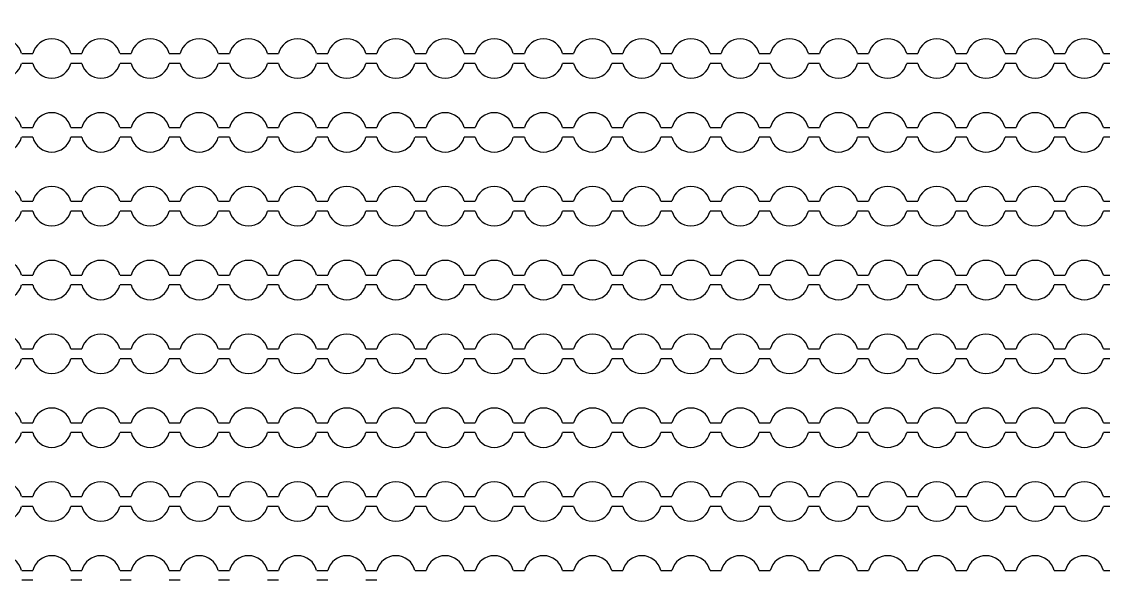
# Model space of a CAD drawing. Extents: x 4056 to 105656, y 4120 to 105720.
# Drawn here: x 33314 to 34414, y 27723 to 28290 of the extents above; entities that cross this region are included whole.
import ezdxf

# ---------------------------------------------------------------- set-up
doc = ezdxf.new("R2010")
doc.units = 13
doc.header["$MEASUREMENT"] = 0
doc.layers.add('Main Layer', color=7, linetype='Continuous', lineweight=0)

msp = doc.modelspace()

# ---------------------------------------------------------------- linework, layer by layer
for p, q in [((33313.9, 28258), (33325.1, 28258)), ((33363.9, 28258), (33375.1, 28258)), ((33413.9, 28258), (33425.1, 28258)), ((33463.9, 28258), (33475.1, 28258)), ((33513.9, 28258), (33525.1, 28258)), ((33563.9, 28258), (33575.1, 28258)), ((33613.9, 28258), (33625.1, 28258)), ((33663.9, 28258), (33675.1, 28258)), ((33713.9, 28258), (33725.1, 28258)), ((33763.9, 28258), (33775.1, 28258)), ((33813.9, 28258), (33825.1, 28258)), ((33863.9, 28258), (33875.1, 28258)), ((33913.9, 28258), (33925.1, 28258)), ((33963.9, 28258), (33975.1, 28258)), ((34013.9, 28258), (34025.1, 28258)), ((34063.9, 28258), (34075.1, 28258)), ((34113.9, 28258), (34125.1, 28258)), ((34163.9, 28258), (34175.1, 28258)), ((34213.9, 28258), (34225.1, 28258)), ((34263.9, 28258), (34275.1, 28258)), ((34313.9, 28258), (34325.1, 28258)), ((34363.9, 28258), (34375.1, 28258)), ((34413.9, 28258), (34425.1, 28258)), ((33325.1, 28248), (33313.9, 28248)), ((33375.1, 28248), (33363.9, 28248)), ((33425.1, 28248), (33413.9, 28248)), ((33475.1, 28248), (33463.9, 28248)), ((33525.1, 28248), (33513.9, 28248)), ((33575.1, 28248), (33563.9, 28248)), ((33625.1, 28248), (33613.9, 28248)), ((33675.1, 28248), (33663.9, 28248)), ((33725.1, 28248), (33713.9, 28248)), ((33775.1, 28248), (33763.9, 28248)), ((33825.1, 28248), (33813.9, 28248)), ((33875.1, 28248), (33863.9, 28248)), ((33925.1, 28248), (33913.9, 28248)), ((33975.1, 28248), (33963.9, 28248)), ((34025.1, 28248), (34013.9, 28248)), ((34075.1, 28248), (34063.9, 28248)), ((34125.1, 28248), (34113.9, 28248)), ((34175.1, 28248), (34163.9, 28248)), ((34225.1, 28248), (34213.9, 28248)), ((34275.1, 28248), (34263.9, 28248)), ((34325.1, 28248), (34313.9, 28248)), ((34375.1, 28248), (34363.9, 28248)), ((34425.1, 28248), (34413.9, 28248)), ((33313.9, 28183), (33325.1, 28183)), ((33363.9, 28183), (33375.1, 28183)), ((33413.9, 28183), (33425.1, 28183)), ((33463.9, 28183), (33475.1, 28183)), ((33513.9, 28183), (33525.1, 28183)), ((33563.9, 28183), (33575.1, 28183)), ((33613.9, 28183), (33625.1, 28183)), ((33663.9, 28183), (33675.1, 28183)), ((33713.9, 28183), (33725.1, 28183)), ((33763.9, 28183), (33775.1, 28183)), ((33813.9, 28183), (33825.1, 28183)), ((33863.9, 28183), (33875.1, 28183)), ((33913.9, 28183), (33925.1, 28183)), ((33963.9, 28183), (33975.1, 28183)), ((34013.9, 28183), (34025.1, 28183)), ((34063.9, 28183), (34075.1, 28183)), ((34113.9, 28183), (34125.1, 28183)), ((34163.9, 28183), (34175.1, 28183)), ((34213.9, 28183), (34225.1, 28183)), ((34263.9, 28183), (34275.1, 28183)), ((34313.9, 28183), (34325.1, 28183)), ((34363.9, 28183), (34375.1, 28183)), ((34413.9, 28183), (34425.1, 28183)), ((33325.1, 28173), (33313.9, 28173)), ((33375.1, 28173), (33363.9, 28173)), ((33425.1, 28173), (33413.9, 28173)), ((33475.1, 28173), (33463.9, 28173)), ((33525.1, 28173), (33513.9, 28173)), ((33575.1, 28173), (33563.9, 28173)), ((33625.1, 28173), (33613.9, 28173)), ((33675.1, 28173), (33663.9, 28173)), ((33725.1, 28173), (33713.9, 28173)), ((33775.1, 28173), (33763.9, 28173)), ((33825.1, 28173), (33813.9, 28173)), ((33875.1, 28173), (33863.9, 28173)), ((33925.1, 28173), (33913.9, 28173)), ((33975.1, 28173), (33963.9, 28173)), ((34025.1, 28173), (34013.9, 28173)), ((34075.1, 28173), (34063.9, 28173)), ((34125.1, 28173), (34113.9, 28173)), ((34175.1, 28173), (34163.9, 28173)), ((34225.1, 28173), (34213.9, 28173)), ((34275.1, 28173), (34263.9, 28173)), ((34325.1, 28173), (34313.9, 28173)), ((34375.1, 28173), (34363.9, 28173)), ((34425.1, 28173), (34413.9, 28173)), ((33313.9, 28108), (33325.1, 28108)), ((33363.9, 28108), (33375.1, 28108)), ((33413.9, 28108), (33425.1, 28108)), ((33463.9, 28108), (33475.1, 28108)), ((33513.9, 28108), (33525.1, 28108)), ((33563.9, 28108), (33575.1, 28108)), ((33613.9, 28108), (33625.1, 28108)), ((33663.9, 28108), (33675.1, 28108)), ((33713.9, 28108), (33725.1, 28108)), ((33763.9, 28108), (33775.1, 28108)), ((33813.9, 28108), (33825.1, 28108)), ((33863.9, 28108), (33875.1, 28108)), ((33913.9, 28108), (33925.1, 28108)), ((33963.9, 28108), (33975.1, 28108)), ((34013.9, 28108), (34025.1, 28108)), ((34063.9, 28108), (34075.1, 28108)), ((34113.9, 28108), (34125.1, 28108)), ((34163.9, 28108), (34175.1, 28108)), ((34213.9, 28108), (34225.1, 28108)), ((34263.9, 28108), (34275.1, 28108)), ((34313.9, 28108), (34325.1, 28108)), ((34363.9, 28108), (34375.1, 28108)), ((34413.9, 28108), (34425.1, 28108)), ((33325.1, 28098), (33313.9, 28098)), ((33375.1, 28098), (33363.9, 28098)), ((33425.1, 28098), (33413.9, 28098)), ((33475.1, 28098), (33463.9, 28098)), ((33525.1, 28098), (33513.9, 28098)), ((33575.1, 28098), (33563.9, 28098)), ((33625.1, 28098), (33613.9, 28098)), ((33675.1, 28098), (33663.9, 28098)), ((33725.1, 28098), (33713.9, 28098)), ((33775.1, 28098), (33763.9, 28098)), ((33825.1, 28098), (33813.9, 28098)), ((33875.1, 28098), (33863.9, 28098)), ((33925.1, 28098), (33913.9, 28098)), ((33975.1, 28098), (33963.9, 28098)), ((34025.1, 28098), (34013.9, 28098)), ((34075.1, 28098), (34063.9, 28098)), ((34125.1, 28098), (34113.9, 28098)), ((34175.1, 28098), (34163.9, 28098)), ((34225.1, 28098), (34213.9, 28098)), ((34275.1, 28098), (34263.9, 28098)), ((34325.1, 28098), (34313.9, 28098)), ((34375.1, 28098), (34363.9, 28098)), ((34425.1, 28098), (34413.9, 28098)), ((33313.9, 28033), (33325.1, 28033)), ((33363.9, 28033), (33375.1, 28033)), ((33413.9, 28033), (33425.1, 28033)), ((33463.9, 28033), (33475.1, 28033)), ((33513.9, 28033), (33525.1, 28033)), ((33563.9, 28033), (33575.1, 28033)), ((33613.9, 28033), (33625.1, 28033)), ((33663.9, 28033), (33675.1, 28033)), ((33713.9, 28033), (33725.1, 28033)), ((33763.9, 28033), (33775.1, 28033)), ((33813.9, 28033), (33825.1, 28033)), ((33863.9, 28033), (33875.1, 28033)), ((33913.9, 28033), (33925.1, 28033)), ((33963.9, 28033), (33975.1, 28033)), ((34013.9, 28033), (34025.1, 28033)), ((34063.9, 28033), (34075.1, 28033)), ((34113.9, 28033), (34125.1, 28033)), ((34163.9, 28033), (34175.1, 28033)), ((34213.9, 28033), (34225.1, 28033)), ((34263.9, 28033), (34275.1, 28033)), ((34313.9, 28033), (34325.1, 28033)), ((34363.9, 28033), (34375.1, 28033)), ((34413.9, 28033), (34425.1, 28033)), ((33325.1, 28023), (33313.9, 28023)), ((33375.1, 28023), (33363.9, 28023)), ((33425.1, 28023), (33413.9, 28023)), ((33475.1, 28023), (33463.9, 28023)), ((33525.1, 28023), (33513.9, 28023)), ((33575.1, 28023), (33563.9, 28023)), ((33625.1, 28023), (33613.9, 28023)), ((33675.1, 28023), (33663.9, 28023)), ((33725.1, 28023), (33713.9, 28023)), ((33775.1, 28023), (33763.9, 28023)), ((33825.1, 28023), (33813.9, 28023)), ((33875.1, 28023), (33863.9, 28023)), ((33925.1, 28023), (33913.9, 28023)), ((33975.1, 28023), (33963.9, 28023)), ((34025.1, 28023), (34013.9, 28023)), ((34075.1, 28023), (34063.9, 28023)), ((34125.1, 28023), (34113.9, 28023)), ((34175.1, 28023), (34163.9, 28023)), ((34225.1, 28023), (34213.9, 28023)), ((34275.1, 28023), (34263.9, 28023)), ((34325.1, 28023), (34313.9, 28023)), ((34375.1, 28023), (34363.9, 28023)), ((34425.1, 28023), (34413.9, 28023)), ((33313.9, 27958), (33325.1, 27958)), ((33363.9, 27958), (33375.1, 27958)), ((33413.9, 27958), (33425.1, 27958)), ((33463.9, 27958), (33475.1, 27958)), ((33513.9, 27958), (33525.1, 27958)), ((33563.9, 27958), (33575.1, 27958)), ((33613.9, 27958), (33625.1, 27958)), ((33663.9, 27958), (33675.1, 27958)), ((33713.9, 27958), (33725.1, 27958)), ((33763.9, 27958), (33775.1, 27958)), ((33813.9, 27958), (33825.1, 27958)), ((33863.9, 27958), (33875.1, 27958)), ((33913.9, 27958), (33925.1, 27958)), ((33963.9, 27958), (33975.1, 27958)), ((34013.9, 27958), (34025.1, 27958)), ((34063.9, 27958), (34075.1, 27958)), ((34113.9, 27958), (34125.1, 27958)), ((34163.9, 27958), (34175.1, 27958)), ((34213.9, 27958), (34225.1, 27958)), ((34263.9, 27958), (34275.1, 27958)), ((34313.9, 27958), (34325.1, 27958)), ((34363.9, 27958), (34375.1, 27958)), ((34413.9, 27958), (34425.1, 27958)), ((33325.1, 27948), (33313.9, 27948)), ((33375.1, 27948), (33363.9, 27948)), ((33425.1, 27948), (33413.9, 27948)), ((33475.1, 27948), (33463.9, 27948)), ((33525.1, 27948), (33513.9, 27948)), ((33575.1, 27948), (33563.9, 27948)), ((33625.1, 27948), (33613.9, 27948)), ((33675.1, 27948), (33663.9, 27948)), ((33725.1, 27948), (33713.9, 27948)), ((33775.1, 27948), (33763.9, 27948)), ((33825.1, 27948), (33813.9, 27948)), ((33875.1, 27948), (33863.9, 27948)), ((33925.1, 27948), (33913.9, 27948)), ((33975.1, 27948), (33963.9, 27948)), ((34025.1, 27948), (34013.9, 27948)), ((34075.1, 27948), (34063.9, 27948)), ((34125.1, 27948), (34113.9, 27948)), ((34175.1, 27948), (34163.9, 27948)), ((34225.1, 27948), (34213.9, 27948)), ((34275.1, 27948), (34263.9, 27948)), ((34325.1, 27948), (34313.9, 27948)), ((34375.1, 27948), (34363.9, 27948)), ((34425.1, 27948), (34413.9, 27948)), ((33313.9, 27883), (33325.1, 27883)), ((33363.9, 27883), (33375.1, 27883)), ((33413.9, 27883), (33425.1, 27883)), ((33463.9, 27883), (33475.1, 27883)), ((33513.9, 27883), (33525.1, 27883)), ((33563.9, 27883), (33575.1, 27883)), ((33613.9, 27883), (33625.1, 27883)), ((33663.9, 27883), (33675.1, 27883)), ((33713.9, 27883), (33725.1, 27883)), ((33763.9, 27883), (33775.1, 27883)), ((33813.9, 27883), (33825.1, 27883)), ((33863.9, 27883), (33875.1, 27883)), ((33913.9, 27883), (33925.1, 27883)), ((33963.9, 27883), (33975.1, 27883)), ((34013.9, 27883), (34025.1, 27883)), ((34063.9, 27883), (34075.1, 27883)), ((34113.9, 27883), (34125.1, 27883)), ((34163.9, 27883), (34175.1, 27883)), ((34213.9, 27883), (34225.1, 27883)), ((34263.9, 27883), (34275.1, 27883)), ((34313.9, 27883), (34325.1, 27883)), ((34363.9, 27883), (34375.1, 27883)), ((34413.9, 27883), (34425.1, 27883)), ((33325.1, 27873), (33313.9, 27873)), ((33375.1, 27873), (33363.9, 27873)), ((33425.1, 27873), (33413.9, 27873)), ((33475.1, 27873), (33463.9, 27873)), ((33525.1, 27873), (33513.9, 27873)), ((33575.1, 27873), (33563.9, 27873)), ((33625.1, 27873), (33613.9, 27873)), ((33675.1, 27873), (33663.9, 27873)), ((33725.1, 27873), (33713.9, 27873)), ((33775.1, 27873), (33763.9, 27873)), ((33825.1, 27873), (33813.9, 27873)), ((33875.1, 27873), (33863.9, 27873)), ((33925.1, 27873), (33913.9, 27873)), ((33975.1, 27873), (33963.9, 27873)), ((34025.1, 27873), (34013.9, 27873)), ((34075.1, 27873), (34063.9, 27873)), ((34125.1, 27873), (34113.9, 27873)), ((34175.1, 27873), (34163.9, 27873)), ((34225.1, 27873), (34213.9, 27873)), ((34275.1, 27873), (34263.9, 27873)), ((34325.1, 27873), (34313.9, 27873)), ((34375.1, 27873), (34363.9, 27873)), ((34425.1, 27873), (34413.9, 27873)), ((33313.9, 27808), (33325.1, 27808)), ((33325.1, 27798), (33313.9, 27798)), ((33363.9, 27808), (33375.1, 27808)), ((33375.1, 27798), (33363.9, 27798)), ((33413.9, 27808), (33425.1, 27808)), ((33425.1, 27798), (33413.9, 27798)), ((33463.9, 27808), (33475.1, 27808)), ((33475.1, 27798), (33463.9, 27798)), ((33513.9, 27808), (33525.1, 27808)), ((33525.1, 27798), (33513.9, 27798)), ((33563.9, 27808), (33575.1, 27808)), ((33575.1, 27798), (33563.9, 27798)), ((33613.9, 27808), (33625.1, 27808)), ((33625.1, 27798), (33613.9, 27798)), ((33663.9, 27808), (33675.1, 27808)), ((33675.1, 27798), (33663.9, 27798)), ((33713.9, 27808), (33725.1, 27808)), ((33725.1, 27798), (33713.9, 27798)), ((33763.9, 27808), (33775.1, 27808)), ((33775.1, 27798), (33763.9, 27798)), ((33813.9, 27808), (33825.1, 27808)), ((33825.1, 27798), (33813.9, 27798)), ((33863.9, 27808), (33875.1, 27808)), ((33875.1, 27798), (33863.9, 27798)), ((33913.9, 27808), (33925.1, 27808)), ((33925.1, 27798), (33913.9, 27798)), ((33963.9, 27808), (33975.1, 27808)), ((33975.1, 27798), (33963.9, 27798)), ((34013.9, 27808), (34025.1, 27808)), ((34025.1, 27798), (34013.9, 27798)), ((34063.9, 27808), (34075.1, 27808)), ((34075.1, 27798), (34063.9, 27798)), ((34113.9, 27808), (34125.1, 27808)), ((34125.1, 27798), (34113.9, 27798)), ((34163.9, 27808), (34175.1, 27808)), ((34175.1, 27798), (34163.9, 27798)), ((34213.9, 27808), (34225.1, 27808)), ((34225.1, 27798), (34213.9, 27798)), ((34263.9, 27808), (34275.1, 27808)), ((34275.1, 27798), (34263.9, 27798)), ((34313.9, 27808), (34325.1, 27808)), ((34325.1, 27798), (34313.9, 27798)), ((34363.9, 27808), (34375.1, 27808)), ((34375.1, 27798), (34363.9, 27798)), ((34413.9, 27808), (34425.1, 27808)), ((34425.1, 27798), (34413.9, 27798)), ((33313.9, 27733), (33325.1, 27733)), ((33363.9, 27733), (33375.1, 27733)), ((33413.9, 27733), (33425.1, 27733)), ((33463.9, 27733), (33475.1, 27733)), ((33513.9, 27733), (33525.1, 27733)), ((33563.9, 27733), (33575.1, 27733)), ((33613.9, 27733), (33625.1, 27733)), ((33663.9, 27733), (33675.1, 27733)), ((33713.9, 27733), (33725.1, 27733)), ((33763.9, 27733), (33775.1, 27733)), ((33813.9, 27733), (33825.1, 27733)), ((33863.9, 27733), (33875.1, 27733)), ((33913.9, 27733), (33925.1, 27733)), ((33963.9, 27733), (33975.1, 27733)), ((34013.9, 27733), (34025.1, 27733)), ((34063.9, 27733), (34075.1, 27733)), ((34113.9, 27733), (34125.1, 27733)), ((34163.9, 27733), (34175.1, 27733)), ((34213.9, 27733), (34225.1, 27733)), ((34263.9, 27733), (34275.1, 27733)), ((34313.9, 27733), (34325.1, 27733)), ((34363.9, 27733), (34375.1, 27733)), ((34413.9, 27733), (34425.1, 27733)), ((33325.1, 27723), (33313.9, 27723)), ((33375.1, 27723), (33363.9, 27723)), ((33425.1, 27723), (33413.9, 27723)), ((33475.1, 27723), (33463.9, 27723)), ((33525.1, 27723), (33513.9, 27723)), ((33575.1, 27723), (33563.9, 27723)), ((33625.1, 27723), (33613.9, 27723)), ((33675.1, 27723), (33663.9, 27723))]:
    msp.add_line(p, q)
for centre, start, end in [((33294.5, 28253), 14.4775, 165.5225), ((33344.5, 28253), 14.4775, 165.5225), ((33394.5, 28253), 14.4775, 165.5225), ((33444.5, 28253), 14.4775, 165.5225), ((33494.5, 28253), 14.4775, 165.5225), ((33544.5, 28253), 14.4775, 165.5225), ((33594.5, 28253), 14.4775, 165.5225), ((33644.5, 28253), 14.4775, 165.5225), ((33694.5, 28253), 14.4775, 165.5225), ((33744.5, 28253), 14.4775, 165.5225), ((33794.5, 28253), 14.4775, 165.5225), ((33844.5, 28253), 14.4775, 165.5225), ((33894.5, 28253), 14.4775, 165.5225), ((33944.5, 28253), 14.4775, 165.5225), ((33994.5, 28253), 14.4775, 165.5225), ((34044.5, 28253), 14.4775, 165.5225), ((34094.5, 28253), 14.4775, 165.5225), ((34144.5, 28253), 14.4775, 165.5225), ((34194.5, 28253), 14.4775, 165.5225), ((34244.5, 28253), 14.4775, 165.5225), ((34294.5, 28253), 14.4775, 165.5225), ((34344.5, 28253), 14.4775, 165.5225), ((34394.5, 28253), 14.4775, 165.5225), ((33294.5, 28253), 194.4775, 345.5225), ((33344.5, 28253), 194.4775, 345.5225), ((33394.5, 28253), 194.4775, 345.5225), ((33444.5, 28253), 194.4775, 345.5225), ((33494.5, 28253), 194.4775, 345.5225), ((33544.5, 28253), 194.4775, 345.5225), ((33594.5, 28253), 194.4775, 345.5225), ((33644.5, 28253), 194.4775, 345.5225), ((33694.5, 28253), 194.4775, 345.5225), ((33744.5, 28253), 194.4775, 345.5225), ((33794.5, 28253), 194.4775, 345.5225), ((33844.5, 28253), 194.4775, 345.5225), ((33894.5, 28253), 194.4775, 345.5225), ((33944.5, 28253), 194.4775, 345.5225), ((33994.5, 28253), 194.4775, 345.5225), ((34044.5, 28253), 194.4775, 345.5225), ((34094.5, 28253), 194.4775, 345.5225), ((34144.5, 28253), 194.4775, 345.5225), ((34194.5, 28253), 194.4775, 345.5225), ((34244.5, 28253), 194.4775, 345.5225), ((34294.5, 28253), 194.4775, 345.5225), ((34344.5, 28253), 194.4775, 345.5225), ((34394.5, 28253), 194.4775, 345.5225), ((33294.5, 28178), 14.4775, 165.5225), ((33344.5, 28178), 14.4775, 165.5225), ((33394.5, 28178), 14.4775, 165.5225), ((33444.5, 28178), 14.4775, 165.5225), ((33494.5, 28178), 14.4775, 165.5225), ((33544.5, 28178), 14.4775, 165.5225), ((33594.5, 28178), 14.4775, 165.5225), ((33644.5, 28178), 14.4775, 165.5225), ((33694.5, 28178), 14.4775, 165.5225), ((33744.5, 28178), 14.4775, 165.5225), ((33794.5, 28178), 14.4775, 165.5225), ((33844.5, 28178), 14.4775, 165.5225), ((33894.5, 28178), 14.4775, 165.5225), ((33944.5, 28178), 14.4775, 165.5225), ((33994.5, 28178), 14.4775, 165.5225), ((34044.5, 28178), 14.4775, 165.5225), ((34094.5, 28178), 14.4775, 165.5225), ((34144.5, 28178), 14.4775, 165.5225), ((34194.5, 28178), 14.4775, 165.5225), ((34244.5, 28178), 14.4775, 165.5225), ((34294.5, 28178), 14.4775, 165.5225), ((34344.5, 28178), 14.4775, 165.5225), ((34394.5, 28178), 14.4775, 165.5225), ((33294.5, 28178), 194.4775, 345.5225), ((33344.5, 28178), 194.4775, 345.5225), ((33394.5, 28178), 194.4775, 345.5225), ((33444.5, 28178), 194.4775, 345.5225), ((33494.5, 28178), 194.4775, 345.5225), ((33544.5, 28178), 194.4775, 345.5225), ((33594.5, 28178), 194.4775, 345.5225), ((33644.5, 28178), 194.4775, 345.5225), ((33694.5, 28178), 194.4775, 345.5225), ((33744.5, 28178), 194.4775, 345.5225), ((33794.5, 28178), 194.4775, 345.5225), ((33844.5, 28178), 194.4775, 345.5225), ((33894.5, 28178), 194.4775, 345.5225), ((33944.5, 28178), 194.4775, 345.5225), ((33994.5, 28178), 194.4775, 345.5225), ((34044.5, 28178), 194.4775, 345.5225), ((34094.5, 28178), 194.4775, 345.5225), ((34144.5, 28178), 194.4775, 345.5225), ((34194.5, 28178), 194.4775, 345.5225), ((34244.5, 28178), 194.4775, 345.5225), ((34294.5, 28178), 194.4775, 345.5225), ((34344.5, 28178), 194.4775, 345.5225), ((34394.5, 28178), 194.4775, 345.5225), ((33294.5, 28103), 14.4775, 165.5225), ((33344.5, 28103), 14.4775, 165.5225), ((33394.5, 28103), 14.4775, 165.5225), ((33444.5, 28103), 14.4775, 165.5225), ((33494.5, 28103), 14.4775, 165.5225), ((33544.5, 28103), 14.4775, 165.5225), ((33594.5, 28103), 14.4775, 165.5225), ((33644.5, 28103), 14.4775, 165.5225), ((33694.5, 28103), 14.4775, 165.5225), ((33744.5, 28103), 14.4775, 165.5225), ((33794.5, 28103), 14.4775, 165.5225), ((33844.5, 28103), 14.4775, 165.5225), ((33894.5, 28103), 14.4775, 165.5225), ((33944.5, 28103), 14.4775, 165.5225), ((33994.5, 28103), 14.4775, 165.5225), ((34044.5, 28103), 14.4775, 165.5225), ((34094.5, 28103), 14.4775, 165.5225), ((34144.5, 28103), 14.4775, 165.5225), ((34194.5, 28103), 14.4775, 165.5225), ((34244.5, 28103), 14.4775, 165.5225), ((34294.5, 28103), 14.4775, 165.5225), ((34344.5, 28103), 14.4775, 165.5225), ((34394.5, 28103), 14.4775, 165.5225), ((33294.5, 28103), 194.4775, 345.5225), ((33344.5, 28103), 194.4775, 345.5225), ((33394.5, 28103), 194.4775, 345.5225), ((33444.5, 28103), 194.4775, 345.5225), ((33494.5, 28103), 194.4775, 345.5225), ((33544.5, 28103), 194.4775, 345.5225), ((33594.5, 28103), 194.4775, 345.5225), ((33644.5, 28103), 194.4775, 345.5225), ((33694.5, 28103), 194.4775, 345.5225), ((33744.5, 28103), 194.4775, 345.5225), ((33794.5, 28103), 194.4775, 345.5225), ((33844.5, 28103), 194.4775, 345.5225), ((33894.5, 28103), 194.4775, 345.5225), ((33944.5, 28103), 194.4775, 345.5225), ((33994.5, 28103), 194.4775, 345.5225), ((34044.5, 28103), 194.4775, 345.5225), ((34094.5, 28103), 194.4775, 345.5225), ((34144.5, 28103), 194.4775, 345.5225), ((34194.5, 28103), 194.4775, 345.5225), ((34244.5, 28103), 194.4775, 345.5225), ((34294.5, 28103), 194.4775, 345.5225), ((34344.5, 28103), 194.4775, 345.5225), ((34394.5, 28103), 194.4775, 345.5225), ((33294.5, 28028), 14.4775, 165.5225), ((33344.5, 28028), 14.4775, 165.5225), ((33394.5, 28028), 14.4775, 165.5225), ((33444.5, 28028), 14.4775, 165.5225), ((33494.5, 28028), 14.4775, 165.5225), ((33544.5, 28028), 14.4775, 165.5225), ((33594.5, 28028), 14.4775, 165.5225), ((33644.5, 28028), 14.4775, 165.5225), ((33694.5, 28028), 14.4775, 165.5225), ((33744.5, 28028), 14.4775, 165.5225), ((33794.5, 28028), 14.4775, 165.5225), ((33844.5, 28028), 14.4775, 165.5225), ((33894.5, 28028), 14.4775, 165.5225), ((33944.5, 28028), 14.4775, 165.5225), ((33994.5, 28028), 14.4775, 165.5225), ((34044.5, 28028), 14.4775, 165.5225), ((34094.5, 28028), 14.4775, 165.5225), ((34144.5, 28028), 14.4775, 165.5225), ((34194.5, 28028), 14.4775, 165.5225), ((34244.5, 28028), 14.4775, 165.5225), ((34294.5, 28028), 14.4775, 165.5225), ((34344.5, 28028), 14.4775, 165.5225), ((34394.5, 28028), 14.4775, 165.5225), ((33294.5, 28028), 194.4775, 345.5225), ((33344.5, 28028), 194.4775, 345.5225), ((33394.5, 28028), 194.4775, 345.5225), ((33444.5, 28028), 194.4775, 345.5225), ((33494.5, 28028), 194.4775, 345.5225), ((33544.5, 28028), 194.4775, 345.5225), ((33594.5, 28028), 194.4775, 345.5225), ((33644.5, 28028), 194.4775, 345.5225), ((33694.5, 28028), 194.4775, 345.5225), ((33744.5, 28028), 194.4775, 345.5225), ((33794.5, 28028), 194.4775, 345.5225), ((33844.5, 28028), 194.4775, 345.5225), ((33894.5, 28028), 194.4775, 345.5225), ((33944.5, 28028), 194.4775, 345.5225), ((33994.5, 28028), 194.4775, 345.5225), ((34044.5, 28028), 194.4775, 345.5225), ((34094.5, 28028), 194.4775, 345.5225), ((34144.5, 28028), 194.4775, 345.5225), ((34194.5, 28028), 194.4775, 345.5225), ((34244.5, 28028), 194.4775, 345.5225), ((34294.5, 28028), 194.4775, 345.5225), ((34344.5, 28028), 194.4775, 345.5225), ((34394.5, 28028), 194.4775, 345.5225), ((33294.5, 27953), 14.4775, 165.5225), ((33344.5, 27953), 14.4775, 165.5225), ((33394.5, 27953), 14.4775, 165.5225), ((33444.5, 27953), 14.4775, 165.5225), ((33494.5, 27953), 14.4775, 165.5225), ((33544.5, 27953), 14.4775, 165.5225), ((33594.5, 27953), 14.4775, 165.5225), ((33644.5, 27953), 14.4775, 165.5225), ((33694.5, 27953), 14.4775, 165.5225), ((33744.5, 27953), 14.4775, 165.5225), ((33794.5, 27953), 14.4775, 165.5225), ((33844.5, 27953), 14.4775, 165.5225), ((33894.5, 27953), 14.4775, 165.5225), ((33944.5, 27953), 14.4775, 165.5225), ((33994.5, 27953), 14.4775, 165.5225), ((34044.5, 27953), 14.4775, 165.5225), ((34094.5, 27953), 14.4775, 165.5225), ((34144.5, 27953), 14.4775, 165.5225), ((34194.5, 27953), 14.4775, 165.5225), ((34244.5, 27953), 14.4775, 165.5225), ((34294.5, 27953), 14.4775, 165.5225), ((34344.5, 27953), 14.4775, 165.5225), ((34394.5, 27953), 14.4775, 165.5225), ((33294.5, 27953), 194.4775, 345.5225), ((33344.5, 27953), 194.4775, 345.5225), ((33394.5, 27953), 194.4775, 345.5225), ((33444.5, 27953), 194.4775, 345.5225), ((33494.5, 27953), 194.4775, 345.5225), ((33544.5, 27953), 194.4775, 345.5225), ((33594.5, 27953), 194.4775, 345.5225), ((33644.5, 27953), 194.4775, 345.5225), ((33694.5, 27953), 194.4775, 345.5225), ((33744.5, 27953), 194.4775, 345.5225), ((33794.5, 27953), 194.4775, 345.5225), ((33844.5, 27953), 194.4775, 345.5225), ((33894.5, 27953), 194.4775, 345.5225), ((33944.5, 27953), 194.4775, 345.5225), ((33994.5, 27953), 194.4775, 345.5225), ((34044.5, 27953), 194.4775, 345.5225), ((34094.5, 27953), 194.4775, 345.5225), ((34144.5, 27953), 194.4775, 345.5225), ((34194.5, 27953), 194.4775, 345.5225), ((34244.5, 27953), 194.4775, 345.5225), ((34294.5, 27953), 194.4775, 345.5225), ((34344.5, 27953), 194.4775, 345.5225), ((34394.5, 27953), 194.4775, 345.5225), ((33294.5, 27878), 14.4775, 165.5225), ((33344.5, 27878), 14.4775, 165.5225), ((33394.5, 27878), 14.4775, 165.5225), ((33444.5, 27878), 14.4775, 165.5225), ((33494.5, 27878), 14.4775, 165.5225), ((33544.5, 27878), 14.4775, 165.5225), ((33594.5, 27878), 14.4775, 165.5225), ((33644.5, 27878), 14.4775, 165.5225), ((33694.5, 27878), 14.4775, 165.5225), ((33744.5, 27878), 14.4775, 165.5225), ((33794.5, 27878), 14.4775, 165.5225), ((33844.5, 27878), 14.4775, 165.5225), ((33894.5, 27878), 14.4775, 165.5225), ((33944.5, 27878), 14.4775, 165.5225), ((33994.5, 27878), 14.4775, 165.5225), ((34044.5, 27878), 14.4775, 165.5225), ((34094.5, 27878), 14.4775, 165.5225), ((34144.5, 27878), 14.4775, 165.5225), ((34194.5, 27878), 14.4775, 165.5225), ((34244.5, 27878), 14.4775, 165.5225), ((34294.5, 27878), 14.4775, 165.5225), ((34344.5, 27878), 14.4775, 165.5225), ((34394.5, 27878), 14.4775, 165.5225), ((33294.5, 27878), 194.4775, 345.5225), ((33344.5, 27878), 194.4775, 345.5225), ((33394.5, 27878), 194.4775, 345.5225), ((33444.5, 27878), 194.4775, 345.5225), ((33494.5, 27878), 194.4775, 345.5225), ((33544.5, 27878), 194.4775, 345.5225), ((33594.5, 27878), 194.4775, 345.5225), ((33644.5, 27878), 194.4775, 345.5225), ((33694.5, 27878), 194.4775, 345.5225), ((33744.5, 27878), 194.4775, 345.5225), ((33794.5, 27878), 194.4775, 345.5225), ((33844.5, 27878), 194.4775, 345.5225), ((33894.5, 27878), 194.4775, 345.5225), ((33944.5, 27878), 194.4775, 345.5225), ((33994.5, 27878), 194.4775, 345.5225), ((34044.5, 27878), 194.4775, 345.5225), ((34094.5, 27878), 194.4775, 345.5225), ((34144.5, 27878), 194.4775, 345.5225), ((34194.5, 27878), 194.4775, 345.5225), ((34244.5, 27878), 194.4775, 345.5225), ((34294.5, 27878), 194.4775, 345.5225), ((34344.5, 27878), 194.4775, 345.5225), ((34394.5, 27878), 194.4775, 345.5225), ((33294.5, 27803), 14.4775, 165.5225), ((33344.5, 27803), 14.4775, 165.5225), ((33394.5, 27803), 14.4775, 165.5225), ((33444.5, 27803), 14.4775, 165.5225), ((33494.5, 27803), 14.4775, 165.5225), ((33544.5, 27803), 14.4775, 165.5225), ((33594.5, 27803), 14.4775, 165.5225), ((33644.5, 27803), 14.4775, 165.5225), ((33694.5, 27803), 14.4775, 165.5225), ((33744.5, 27803), 14.4775, 165.5225), ((33794.5, 27803), 14.4775, 165.5225), ((33844.5, 27803), 14.4775, 165.5225), ((33894.5, 27803), 14.4775, 165.5225), ((33944.5, 27803), 14.4775, 165.5225), ((33994.5, 27803), 14.4775, 165.5225), ((34044.5, 27803), 14.4775, 165.5225), ((34094.5, 27803), 14.4775, 165.5225), ((34144.5, 27803), 14.4775, 165.5225), ((34194.5, 27803), 14.4775, 165.5225), ((34244.5, 27803), 14.4775, 165.5225), ((34294.5, 27803), 14.4775, 165.5225), ((34344.5, 27803), 14.4775, 165.5225), ((34394.5, 27803), 14.4775, 165.5225), ((33294.5, 27803), 194.4775, 345.5225), ((33344.5, 27803), 194.4775, 345.5225), ((33394.5, 27803), 194.4775, 345.5225), ((33444.5, 27803), 194.4775, 345.5225), ((33494.5, 27803), 194.4775, 345.5225), ((33544.5, 27803), 194.4775, 345.5225), ((33594.5, 27803), 194.4775, 345.5225), ((33644.5, 27803), 194.4775, 345.5225), ((33694.5, 27803), 194.4775, 345.5225), ((33744.5, 27803), 194.4775, 345.5225), ((33794.5, 27803), 194.4775, 345.5225), ((33844.5, 27803), 194.4775, 345.5225), ((33894.5, 27803), 194.4775, 345.5225), ((33944.5, 27803), 194.4775, 345.5225), ((33994.5, 27803), 194.4775, 345.5225), ((34044.5, 27803), 194.4775, 345.5225), ((34094.5, 27803), 194.4775, 345.5225), ((34144.5, 27803), 194.4775, 345.5225), ((34194.5, 27803), 194.4775, 345.5225), ((34244.5, 27803), 194.4775, 345.5225), ((34294.5, 27803), 194.4775, 345.5225), ((34344.5, 27803), 194.4775, 345.5225), ((34394.5, 27803), 194.4775, 345.5225), ((33294.5, 27728), 14.4775, 165.5225), ((33344.5, 27728), 14.4775, 165.5225), ((33394.5, 27728), 14.4775, 165.5225), ((33444.5, 27728), 14.4775, 165.5225), ((33494.5, 27728), 14.4775, 165.5225), ((33544.5, 27728), 14.4775, 165.5225), ((33594.5, 27728), 14.4775, 165.5225), ((33644.5, 27728), 14.4775, 165.5225), ((33694.5, 27728), 14.4775, 165.5225), ((33744.5, 27728), 14.4775, 165.5225), ((33794.5, 27728), 14.4775, 165.5225), ((33844.5, 27728), 14.4775, 165.5225), ((33894.5, 27728), 14.4775, 165.5225), ((33944.5, 27728), 14.4775, 165.5225), ((33994.5, 27728), 14.4775, 165.5225), ((34044.5, 27728), 14.4775, 165.5225), ((34094.5, 27728), 14.4775, 165.5225), ((34144.5, 27728), 14.4775, 165.5225), ((34194.5, 27728), 14.4775, 165.5225), ((34244.5, 27728), 14.4775, 165.5225), ((34294.5, 27728), 14.4775, 165.5225), ((34344.5, 27728), 14.4775, 165.5225), ((34394.5, 27728), 14.4775, 165.5225)]:
    msp.add_arc(centre, 20, start, end)
at = {"layer": 'Main Layer'}
msp.add_circle((54856, 54920.5), 50800, dxfattribs=at)

doc.saveas('drawing.dxf')
